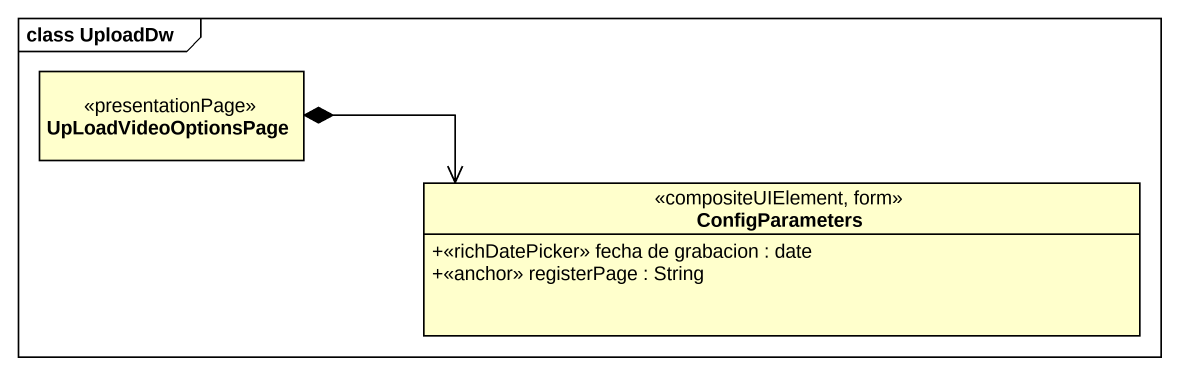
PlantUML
@startuml
mainframe class UploadDw
hide circle
hide empty members
skinparam classAttributeIconSize 0
class UpLoadVideoOptionsPage <<presentationPage>>
class ConfigParameters <<compositeUIElement, form>> {
  +<<richDatePicker>> fecha de grabacion : date
  +<<anchor>> registerPage : String
}
UpLoadVideoOptionsPage *-right-> ConfigParameters
@enduml
